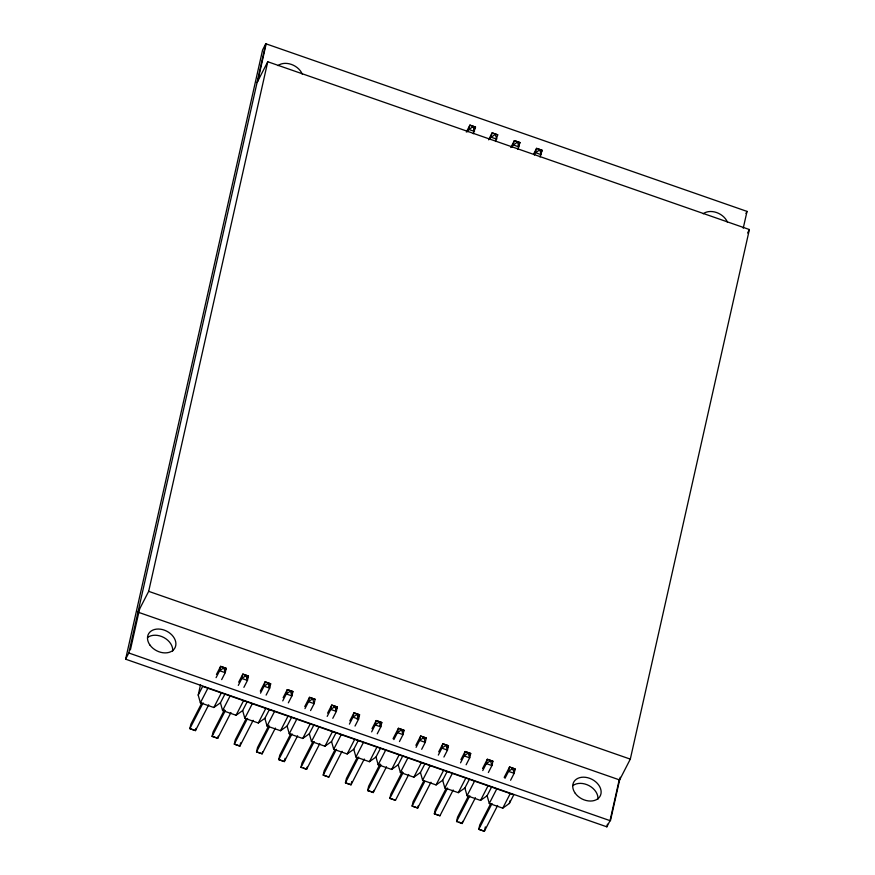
<?xml version="1.0" encoding="UTF-8"?>
<svg xmlns="http://www.w3.org/2000/svg" width="875" height="875" viewBox="0 0 875 875"><rect width="100%" height="100%" fill="white"/><g stroke="black" fill="none" stroke-linecap="round" stroke-linejoin="round"><path stroke-width="1.31" d="M619.325 779.319L610.039 820.641L606.856 826.831L125.617 659.181L262.598 49.941L265.781 43.75L747.02 211.4L743.236 228.211M125.617 659.181L128.8 652.991L265.781 43.75M257.72 81.386L266.153 43.881M130.386 649.906L139.573 609.055M148.673 591.347L267.75 61.742L749.383 229.534L630.306 759.128L619.609 779.942L137.987 612.15L148.673 591.347L630.306 759.128M491.575 787.062L487.123 795.725L489.289 803.469L502.764 808.161L509.348 803.469L513.8 794.806L224.886 694.159L220.434 702.822L213.85 707.514L200.375 702.811L198.209 695.078L200.561 684.589M195.956 728.427L195.464 730.603L189.864 728.645L190.848 724.292L201.688 703.205M218.181 736.159L217.689 738.347L212.089 736.389L213.073 732.036L224.514 709.778M240.647 742.82L239.914 746.08L234.314 744.133L235.298 739.78L246.137 718.692M262.631 751.647L262.139 753.823L256.539 751.877L257.523 747.523L268.964 725.255M285.097 758.297L284.364 761.567L278.764 759.62L279.748 755.256L290.577 734.169M304.762 706.584L309.509 697.342L315.109 699.289L314.136 703.642L310.57 710.577M319.834 743.542L306.589 769.311L300.989 767.364L301.973 763L312.802 741.913M307.081 767.134L306.589 769.311L303.406 767.845M351.772 781.528L351.039 784.798L345.439 782.841L346.413 778.487L357.252 757.4M488.567 139.814L492.122 132.88L497.722 134.827L495.556 141.498M373.756 790.355L373.264 792.542L367.664 790.584L368.638 786.231L380.078 763.973M415.887 745.292L420.634 736.05L426.234 738.008L425.25 742.361L421.695 749.295M418.195 805.842L417.714 808.019L412.114 806.072L413.088 801.719L423.927 780.631M475.409 797.738L462.164 823.506L456.564 821.559L457.537 817.195L468.377 796.108M462.645 821.33L462.164 823.506L458.981 822.041M482.552 768.523L487.309 759.281L492.909 761.228L491.925 765.581L488.359 772.516M485.363 826.897L484.378 831.25L478.778 829.303L479.762 824.939L490.602 803.852M509.348 803.469L509.939 800.844M606.856 826.831L607.458 824.163M620.211 777.273L610.433 820.783L128.8 652.991M257.053 82.556L267.75 61.742M466.342 132.07L469.908 125.136L475.508 127.083L473.331 133.755M467.731 131.808L469.908 125.136L475.508 127.083L473.725 130.55M198.209 695.078L202.661 686.416L224.886 694.159M200.375 702.811L207.714 688.527M489.956 139.541L492.122 132.88L497.722 134.827M216.453 674.461L220.609 666.367L226.209 668.325L225.236 672.678L221.67 679.613M203.109 702.877L189.864 728.645L195.464 730.603L208.709 704.823M216.07 677.655L219.636 670.731L220.609 666.367L226.209 668.325L225.028 670.633M213.85 707.514L221.189 693.23M510.792 147.547L514.347 140.623L519.947 142.57L517.781 149.242M247.111 701.903L242.659 710.566L236.075 715.247L222.6 710.555L229.939 696.27M512.181 147.284L514.347 140.623L519.947 142.57L518.175 146.038M238.678 682.205L242.834 674.111L248.434 676.069L247.461 680.422L243.895 687.356M225.334 710.62L212.089 736.389L214.517 736.87M238.295 685.398L241.861 678.475L242.834 674.111L248.434 676.069L247.253 678.377M230.934 712.567L217.689 738.347L215.578 737.362M236.075 715.247L243.414 700.973M533.608 154.142L536.572 148.367L542.172 150.314L540.006 156.975M269.336 709.647L264.884 718.298L258.3 722.991L244.825 718.298L252.164 704.014M534.406 155.028L536.572 148.367L542.172 150.314L540.991 152.622M260.312 691.097L265.059 681.855L270.659 683.802L269.686 688.166L266.12 695.1M247.559 718.364L234.314 744.133L239.914 746.08L253.159 720.311M260.52 693.142L264.086 686.208L265.059 681.855L270.659 683.802L268.877 687.269M258.3 722.991L265.639 708.706M291.55 717.38L287.109 726.042L280.514 730.734L267.039 726.042L274.389 711.758M283.128 697.681L287.284 689.598L292.884 691.545L291.911 695.909L288.345 702.833M269.183 727.278L256.539 751.877L262.139 753.823L275.384 728.055M282.745 700.886L286.311 693.952L287.284 689.598L292.884 691.545L291.703 693.864M280.514 730.734L287.864 716.45M313.775 725.123L309.323 733.786L302.739 738.478L289.264 733.786L296.614 719.502M292.009 733.841L278.764 759.62L284.364 761.567L297.609 735.798M304.97 708.63L308.536 701.695L309.509 697.342L315.109 699.289M302.739 738.478L310.089 724.194M336 732.867L331.548 741.53L324.964 746.222L311.489 741.53L318.839 727.245M327.578 713.169L331.734 705.086L337.334 707.033L336.361 711.386L332.795 718.32M300.989 767.364L314.234 741.584M327.195 716.373L330.761 709.439L331.734 705.086L337.334 707.033L336.153 709.341M324.964 746.222L332.303 731.938M358.225 740.611L353.773 749.273L347.189 753.966L333.714 749.273L341.053 734.989M335.027 749.656L324.188 770.744L323.214 775.108L328.814 777.055L342.059 751.275M349.803 720.913L353.959 712.83L359.559 714.777L358.586 719.13L355.02 726.064M336.459 749.328L323.214 775.108L328.814 777.055M349.42 724.117L352.986 717.183L353.959 712.83L359.559 714.777L357.186 719.392M347.189 753.966L354.528 739.681M380.45 748.355L375.998 757.017L369.414 761.709L355.939 757.006L363.278 742.733M372.028 728.656L376.184 720.562L381.784 722.52L380.8 726.873L377.245 733.808M358.684 757.072L345.439 782.841L351.039 784.798L364.284 759.019M371.645 731.861L375.2 724.927L376.184 720.562L381.784 722.52L380.002 725.987M369.414 761.709L376.753 747.425M402.675 756.098L398.223 764.761L391.639 769.453L378.164 764.75L385.503 750.466M393.061 738.708L398.409 728.306L404.009 730.264L403.025 734.617L399.47 741.552M380.909 764.816L367.664 790.584L370.081 791.077M393.87 739.594L397.425 732.67L398.409 728.306L404.009 730.264L402.817 732.572M386.509 766.762L373.264 792.542L371.142 791.558M391.639 769.453L398.978 755.169M424.9 763.842L420.448 772.494L413.864 777.186L400.389 772.494L407.728 758.209M402.303 771.717L390.863 793.975L389.889 798.328L395.489 800.286L408.734 774.506M403.134 772.559L389.889 798.328L395.489 800.286M416.095 747.337L419.65 740.403L420.634 736.05L426.234 738.008M413.864 777.186L421.203 762.902M447.125 771.586L442.673 780.238L436.089 784.93L422.614 780.238L429.953 765.953M438.703 751.877L442.859 743.794L448.459 745.741L447.475 750.105L443.92 757.028M424.758 781.473L412.114 806.072L417.714 808.019L430.959 782.25M438.32 755.081L441.875 748.147L442.859 743.794L448.459 745.741L447.267 748.059M436.089 784.93L443.428 770.645M469.35 779.319L464.898 787.981L458.314 792.673L444.839 787.981L452.178 773.697M446.152 788.375L435.312 809.463L434.339 813.816L439.939 815.763L453.184 789.994M460.928 759.62L465.084 751.538L470.684 753.484L469.7 757.848L466.134 764.772M447.584 788.036L434.339 813.816L439.939 815.763M460.545 762.825L464.1 755.891L465.084 751.538L470.684 753.484L469.492 755.803M745.959 213.456L747.02 211.4M458.314 792.673L465.653 778.389M747.6 233.002L749.383 229.534M487.123 795.725L480.539 800.417L467.064 795.725L474.403 781.441M456.564 821.559L469.809 795.78M482.759 770.569L486.325 763.634L487.309 759.281L492.909 761.228M480.539 800.417L487.878 786.133M489.289 803.469L496.628 789.184M504.186 777.416L509.534 767.025L515.134 768.972L514.15 773.325L510.584 780.259M492.034 803.523L478.778 829.303L484.378 831.25L497.634 805.481M504.984 778.312L508.55 771.378L509.534 767.025L515.134 768.972L513.942 771.28M502.764 808.161L510.103 793.877M464.898 787.981L467.064 795.725M442.673 780.238L444.839 787.981M420.448 772.494L422.614 780.238M398.223 764.761L400.389 772.494M375.998 757.017L378.164 764.75M353.773 749.273L355.939 757.006M331.548 741.53L333.714 749.273M309.323 733.786L311.489 741.53M287.109 726.042L289.264 733.786M264.884 718.298L267.039 726.042M242.659 710.566L244.825 718.298M220.434 702.822L222.6 710.555M147.623 637.481A14.941 11.003 27.2 0 1 163.942 637.58A14.941 11.003 27.2 0 1 172.681 651.066M277.988 65.614A14.941 11.003 27.2 0 1 302.225 74.069M703.216 213.762A14.941 11.003 27.2 0 1 727.464 222.206M572.852 785.619A14.941 11.003 27.2 0 1 589.181 785.717A14.941 11.003 27.2 0 1 597.909 799.203M473.08 126.602L468.923 129.489L474.523 131.447L473.08 126.602M495.305 134.345L491.148 137.233L496.748 139.18L495.305 134.345M517.53 142.089L513.373 144.977L518.973 146.923L517.53 142.089M539.755 149.833L535.598 152.72L541.198 154.667L539.755 149.833M223.792 667.833L219.636 670.731L225.236 672.678L223.792 667.833M246.017 675.577L241.861 678.475L247.461 680.422L246.017 675.577M268.242 683.32L264.086 686.208L269.686 688.166L268.242 683.32M290.467 691.064L286.311 693.952L291.911 695.909L290.467 691.064M312.692 698.808L308.536 701.695L314.136 703.642L312.692 698.808M334.917 706.552L330.761 709.439L336.361 711.386L334.917 706.552M357.142 714.295L352.986 717.183L358.586 719.13L357.142 714.295M379.367 722.039L375.2 724.927L380.8 726.873L379.367 722.039M401.581 729.772L397.425 732.67L403.025 734.617L401.581 729.772M423.806 737.516L419.65 740.403L425.25 742.361L423.806 737.516M446.031 745.259L441.875 748.147L447.475 750.105L446.031 745.259M468.256 753.003L464.1 755.891L469.7 757.848L468.256 753.003M490.481 760.747L486.325 763.634L491.925 765.581L490.481 760.747M512.706 768.491L508.55 771.378L514.15 773.325L512.706 768.491M150.062 645.214A14.941 11.003 27.2 0 0 174.584 648.495A14.941 11.003 27.2 0 0 160.442 629.18A14.941 11.003 27.2 0 0 150.062 645.214M575.302 793.363A14.941 11.003 27.2 0 0 599.823 796.633A14.941 11.003 27.2 0 0 585.681 777.328A14.941 11.003 27.2 0 0 575.302 793.363"/></g></svg>
